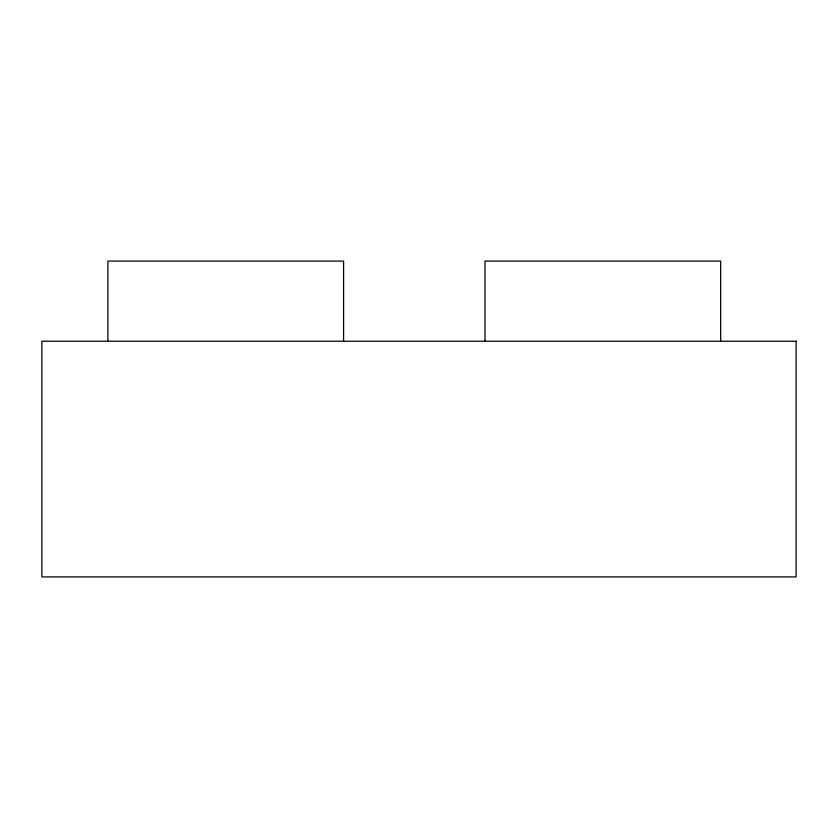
<?xml version="1.0" encoding="UTF-8"?>
<svg xmlns="http://www.w3.org/2000/svg" width="838" height="838" viewBox="0 0 838 838"><rect width="100%" height="100%" fill="white"/><g stroke="black" fill="none" stroke-linecap="round" stroke-linejoin="round"><path stroke-width="1.26" d="M720.68 341.223L720.68 261.089L484.993 261.089L484.993 341.223M343.58 341.223L343.58 261.089L107.893 261.089L107.893 341.223M796.1 341.223L41.9 341.223L41.9 576.911L796.1 576.911L796.1 341.223"/></g></svg>
